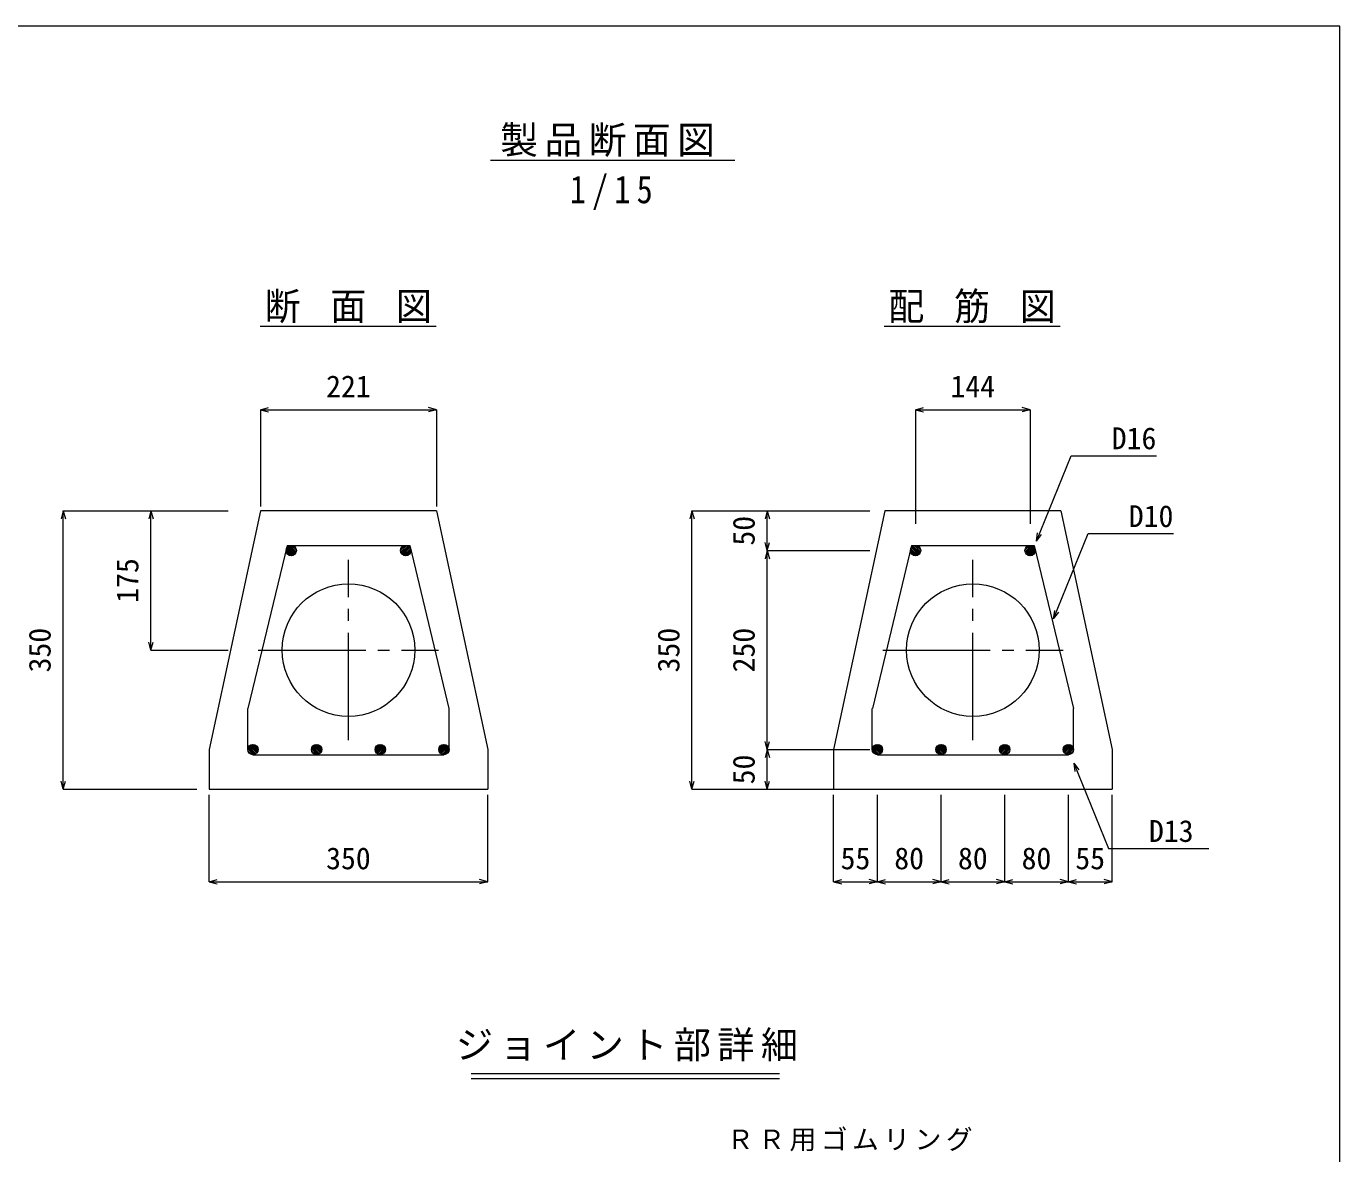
# Model space of a CAD drawing. Units: millimetres, scale not verified. Extents: x -2100 to 2100, y -1470 to 1470.
# Drawn here: x 449 to 2100, y 53 to 1470 of the extents above; entities that cross this region are included whole.
import ezdxf
from ezdxf.enums import TextEntityAlignment as Align

# ---------------------------------------------------------------- set-up
doc = ezdxf.new("R2010")
doc.units = ezdxf.units.MM
doc.header["$LTSCALE"] = 15
doc.linetypes.add('CHAIN2', pattern=[12, 9, -1, 1, -1])
for name, color, linetype, lineweight in [('0-0_図面枠', 7, 'Continuous', 18), ('0-1_ブロック', 7, 'Continuous', 18), ('0-5_ｼﾞｮｲﾝﾄ詳細図', 7, 'Continuous', 18), ('0-A', 7, 'Continuous', 18)]:
    doc.layers.add(name, color=color, linetype=linetype, lineweight=lineweight)
doc.styles.add('ＭＳ ゴシック', font='')
doc.styles.get('ＭＳ ゴシック').set_extended_font_data('MS Gothic')

msp = doc.modelspace()

# ---------------------------------------------------------------- linework, layer by layer
at = {"layer": '0-0_図面枠', "color": 4}
for p, q in [((743.56, 987.98), (753.71, 990.69)), ((964.99, 987.98), (954.85, 990.69)), ((1566.95, 987.98), (1577.09, 990.69)), ((1710.95, 987.98), (1700.8, 990.69)), ((743.56, 987.98), (964.99, 987.98)), ((743.56, 987.98), (753.71, 985.26)), ((743.56, 987.98), (743.56, 866.54)), ((964.99, 987.98), (954.85, 985.26)), ((964.99, 987.98), (964.99, 866.54)), ((1566.95, 987.98), (1710.95, 987.98)), ((1566.95, 987.98), (1577.09, 985.26)), ((1566.95, 987.98), (1566.95, 844.61)), ((1710.95, 987.98), (1700.8, 985.26)), ((1710.95, 987.98), (1710.95, 844.61)), ((495.74, 861.02), (493.02, 850.88)), ((495.74, 511.02), (495.74, 861.02)), ((495.74, 861.02), (498.46, 850.88)), ((495.74, 861.02), (663.64, 861.02)), ((606.01, 861.02), (603.29, 850.88)), ((606.01, 686.02), (606.01, 861.02)), ((606.01, 861.02), (608.72, 850.88)), ((606.01, 861.02), (702.93, 861.02)), ((1285.98, 861.02), (1283.26, 850.88)), ((1285.98, 511.02), (1285.98, 861.02)), ((1285.98, 861.02), (1288.7, 850.88)), ((1285.98, 861.02), (1380.49, 861.02)), ((1380.49, 861.02), (1377.77, 850.88)), ((1380.49, 811.02), (1380.49, 861.02)), ((1380.49, 861.02), (1383.21, 850.88)), ((1380.49, 861.02), (1509.56, 861.02)), ((1380.49, 811.02), (1377.77, 821.16)), ((1380.49, 811.02), (1377.77, 800.88)), ((1380.49, 811.02), (1383.21, 821.16)), ((1380.49, 561.02), (1380.49, 811.02)), ((1380.49, 811.02), (1383.21, 800.88)), ((1380.49, 811.02), (1509.56, 811.02)), ((606.01, 686.02), (603.29, 696.16)), ((606.01, 686.02), (608.72, 696.16)), ((606.01, 686.02), (702.93, 686.02)), ((1380.49, 561.02), (1377.77, 571.16)), ((1380.49, 561.02), (1383.21, 571.16)), ((1380.49, 561.02), (1377.77, 550.88)), ((1380.49, 511.02), (1380.49, 561.02)), ((1380.49, 561.02), (1383.21, 550.88)), ((1380.49, 561.02), (1509.56, 561.02)), ((495.74, 511.02), (493.02, 521.16)), ((495.74, 511.02), (498.46, 521.16)), ((1285.98, 511.02), (1283.26, 521.16)), ((1285.98, 511.02), (1288.7, 521.16)), ((1380.49, 511.02), (1377.77, 521.16)), ((1380.49, 511.02), (1383.21, 521.16)), ((495.74, 511.02), (663.64, 511.02)), ((679.28, 394.8), (679.28, 503.89)), ((1029.28, 394.8), (1029.28, 503.89)), ((1285.98, 511.02), (1380.49, 511.02)), ((1380.49, 511.02), (1509.56, 511.02)), ((1463.95, 394.8), (1463.95, 503.89)), ((1518.95, 394.8), (1518.95, 503.89)), ((1598.95, 394.8), (1598.95, 503.89)), ((1678.95, 394.8), (1678.95, 503.89)), ((1758.95, 394.8), (1758.95, 503.89)), ((1813.95, 394.8), (1813.95, 503.89)), ((679.28, 394.8), (689.42, 397.51)), ((1029.28, 394.8), (1019.13, 397.51)), ((1463.95, 394.8), (1474.09, 397.51)), ((1518.95, 394.8), (1508.8, 397.51)), ((1518.95, 394.8), (1529.09, 397.51)), ((1598.95, 394.8), (1588.8, 397.51)), ((1598.95, 394.8), (1609.09, 397.51)), ((1678.95, 394.8), (1668.8, 397.51)), ((1678.95, 394.8), (1689.09, 397.51)), ((1758.95, 394.8), (1748.8, 397.51)), ((1758.95, 394.8), (1769.09, 397.51)), ((1813.95, 394.8), (1803.8, 397.51)), ((679.28, 394.8), (1029.28, 394.8)), ((679.28, 394.8), (689.42, 392.08)), ((1029.28, 394.8), (1019.13, 392.08)), ((1463.95, 394.8), (1518.95, 394.8)), ((1463.95, 394.8), (1474.09, 392.08)), ((1518.95, 394.8), (1508.8, 392.08)), ((1518.95, 394.8), (1598.95, 394.8)), ((1518.95, 394.8), (1529.09, 392.08)), ((1598.95, 394.8), (1588.8, 392.08)), ((1598.95, 394.8), (1678.95, 394.8)), ((1598.95, 394.8), (1609.09, 392.08)), ((1678.95, 394.8), (1668.8, 392.08)), ((1678.95, 394.8), (1758.95, 394.8)), ((1678.95, 394.8), (1689.09, 392.08)), ((1758.95, 394.8), (1748.8, 392.08)), ((1758.95, 394.8), (1813.95, 394.8)), ((1758.95, 394.8), (1769.09, 392.08)), ((1813.95, 394.8), (1803.8, 392.08))]:
    msp.add_line(p, q, dxfattribs=at)
at = {"layer": '0-0_図面枠', "color": 3}
for p, q in [((743.56, 861.02), (679.28, 561.02)), ((964.99, 861.02), (743.56, 861.02)), ((964.99, 861.02), (1029.28, 561.02)), ((1528.23, 861.02), (1463.95, 561.02)), ((1749.66, 861.02), (1528.23, 861.02)), ((1749.66, 861.02), (1813.95, 561.02)), ((679.28, 561.02), (679.28, 511.02)), ((1029.28, 561.02), (1029.28, 511.02)), ((1463.95, 561.02), (1463.95, 511.02)), ((1813.95, 561.02), (1813.95, 511.02)), ((679.28, 511.02), (1029.28, 511.02)), ((1463.95, 511.02), (1813.95, 511.02))]:
    msp.add_line(p, q, dxfattribs=at)
at = {"layer": '0-0_図面枠', "color": 2}
for p, q in [((777.15, 817.52), (727.96, 612.54)), ((777.15, 817.52), (931.4, 817.52)), ((931.4, 817.52), (980.6, 612.54)), ((1561.82, 817.52), (1512.63, 612.54)), ((1561.82, 817.52), (1716.07, 817.52)), ((1716.07, 817.52), (1765.27, 612.54)), ((727.78, 561.02), (727.78, 612.54)), ((980.78, 561.02), (980.78, 612.54)), ((1512.45, 561.02), (1512.45, 612.54)), ((1765.45, 561.02), (1765.45, 612.54)), ((734.28, 554.52), (974.28, 554.56)), ((1518.95, 554.52), (1758.95, 554.56))]:
    msp.add_line(p, q, dxfattribs=at)
at = {"layer": '0-0_図面枠'}
for p, q in [((775.81, 811.7), (782.96, 804.56)), ((775.98, 809.42), (780.67, 804.72)), ((776.23, 813.41), (784.66, 804.97)), ((776.98, 814.78), (786.04, 805.72)), ((777.98, 815.9), (787.16, 806.72)), ((779.24, 816.76), (788.02, 807.98)), ((780.78, 817.34), (788.6, 809.52)), ((782.74, 817.5), (788.76, 811.48)), ((925.81, 817.5), (919.79, 811.48)), ((927.78, 817.34), (919.95, 809.52)), ((929.32, 816.76), (920.53, 807.98)), ((930.57, 815.9), (921.4, 806.72)), ((931.58, 814.78), (922.52, 805.72)), ((932.32, 813.41), (923.89, 804.97)), ((932.74, 811.7), (925.6, 804.56)), ((932.58, 809.42), (927.88, 804.72)), ((1560.48, 811.7), (1567.63, 804.56)), ((1560.65, 809.42), (1565.34, 804.72)), ((1560.9, 813.41), (1569.33, 804.97)), ((1561.65, 814.78), (1570.71, 805.72)), ((1562.65, 815.9), (1571.82, 806.72)), ((1563.91, 816.76), (1572.69, 807.98)), ((1565.45, 817.34), (1573.27, 809.52)), ((1567.41, 817.5), (1573.43, 811.48)), ((1710.48, 817.5), (1704.46, 811.48)), ((1712.45, 817.34), (1704.62, 809.52)), ((1713.99, 816.76), (1705.2, 807.98)), ((1715.24, 815.9), (1706.07, 806.72)), ((1716.25, 814.78), (1707.18, 805.72)), ((1716.99, 813.41), (1708.56, 804.97)), ((1717.41, 811.7), (1710.26, 804.56)), ((1717.25, 809.42), (1712.55, 804.72)), ((727.81, 561.7), (734.96, 554.56)), ((728.23, 563.41), (736.66, 554.97)), ((728.98, 564.78), (738.04, 555.72)), ((729.98, 565.9), (739.16, 556.72)), ((731.24, 566.76), (740.02, 557.98)), ((732.78, 567.34), (740.6, 559.52)), ((734.74, 567.5), (740.76, 561.48)), ((807.81, 561.7), (814.96, 554.56)), ((808.23, 563.41), (816.66, 554.97)), ((808.98, 564.78), (818.04, 555.72)), ((809.98, 565.9), (819.16, 556.72)), ((811.24, 566.76), (820.02, 557.98)), ((812.78, 567.34), (820.6, 559.52)), ((814.74, 567.5), (820.76, 561.48)), ((893.81, 567.5), (887.79, 561.48)), ((895.78, 567.34), (887.95, 559.52)), ((897.32, 566.76), (888.53, 557.98)), ((898.57, 565.9), (889.4, 556.72)), ((899.58, 564.78), (890.52, 555.72)), ((900.32, 563.41), (891.89, 554.97)), ((900.74, 561.7), (893.6, 554.56)), ((973.81, 567.5), (967.79, 561.48)), ((975.78, 567.34), (967.95, 559.52)), ((977.32, 566.76), (968.53, 557.98)), ((978.57, 565.9), (969.4, 556.72)), ((979.58, 564.78), (970.52, 555.72)), ((980.32, 563.41), (971.89, 554.97)), ((980.74, 561.7), (973.6, 554.56)), ((1512.48, 561.7), (1519.63, 554.56)), ((1512.9, 563.41), (1521.33, 554.97)), ((1513.65, 564.78), (1522.71, 555.72)), ((1514.65, 565.9), (1523.82, 556.72)), ((1515.91, 566.76), (1524.69, 557.98)), ((1517.45, 567.34), (1525.27, 559.52)), ((1519.41, 567.5), (1525.43, 561.48)), ((1592.48, 561.7), (1599.63, 554.56)), ((1592.9, 563.41), (1601.33, 554.97)), ((1593.65, 564.78), (1602.71, 555.72)), ((1594.65, 565.9), (1603.82, 556.72)), ((1595.91, 566.76), (1604.69, 557.98)), ((1597.45, 567.34), (1605.27, 559.52)), ((1599.41, 567.5), (1605.43, 561.48)), ((1678.48, 567.5), (1672.46, 561.48)), ((1680.45, 567.34), (1672.62, 559.52)), ((1681.99, 566.76), (1673.2, 557.98)), ((1683.24, 565.9), (1674.07, 556.72)), ((1684.25, 564.78), (1675.18, 555.72)), ((1684.99, 563.41), (1676.56, 554.97)), ((1685.41, 561.7), (1678.26, 554.56)), ((1758.48, 567.5), (1752.46, 561.48)), ((1760.45, 567.34), (1752.62, 559.52)), ((1761.99, 566.76), (1753.2, 557.98)), ((1763.24, 565.9), (1754.07, 556.72)), ((1764.25, 564.78), (1755.18, 555.72)), ((1764.99, 563.41), (1756.56, 554.97)), ((1765.41, 561.7), (1758.26, 554.56)), ((727.98, 559.42), (732.67, 554.72)), ((807.98, 559.42), (812.67, 554.72)), ((900.58, 559.42), (895.88, 554.72)), ((980.58, 559.42), (975.88, 554.72)), ((1512.65, 559.42), (1517.34, 554.72)), ((1592.65, 559.42), (1597.34, 554.72)), ((1685.24, 559.42), (1680.55, 554.72)), ((1765.24, 559.42), (1760.55, 554.72))]:
    msp.add_line(p, q, dxfattribs=at)
at = {"layer": '0-0_図面枠', "linetype": 'CHAIN2'}
for p, q in [((854.28, 572.72), (854.28, 799.32)), ((1638.95, 572.72), (1638.95, 799.32)), ((740.98, 686.02), (967.58, 686.02)), ((1525.65, 686.02), (1752.25, 686.02))]:
    msp.add_line(p, q, dxfattribs=at)
at = {"layer": '0-0_図面枠', "color": 5}
msp.add_lwpolyline([(2100, 1470), (-2100, 1470), (-2100, -1470), (2100, -1470)], close=True, dxfattribs=at)
at = {"layer": '0-0_図面枠', "color": 2}
for centre in [(782.28, 811.02), (926.28, 811.02), (1566.95, 811.02), (1710.95, 811.02), (734.28, 561.02), (814.28, 561.02), (894.28, 561.02), (974.28, 561.02), (1518.95, 561.02), (1598.95, 561.02), (1678.95, 561.02), (1758.95, 561.02)]:
    msp.add_circle(centre, 6.5, dxfattribs=at)
at = {"layer": '0-0_図面枠', "color": 4}
for centre in [(854.28, 686.02), (1638.95, 686.02)]:
    msp.add_circle(centre, 83.3, dxfattribs=at)
at = {"layer": '0-1_ブロック', "color": 3}
for p, q in [((1032.69, 1301.78), (1339.98, 1301.78)), ((743.38, 1092.89), (964.58, 1092.89)), ((1527.31, 1092.89), (1748.52, 1092.89))]:
    msp.add_line(p, q, dxfattribs=at)
at = {"layer": '0-5_ｼﾞｮｲﾝﾄ詳細図', "color": 4}
for p, q in [((1008.49, 153.85), (1395.91, 153.85)), ((1008.49, 147.61), (1395.91, 147.61))]:
    msp.add_line(p, q, dxfattribs=at)
at = {"layer": '0-A'}
for p, q in [((1719.04, 823.04), (1720.34, 833.46)), ((1719.04, 823.04), (1725.37, 831.42)), ((1740.47, 725.19), (1741.77, 735.61)), ((1740.47, 725.19), (1746.8, 733.56)), ((1765.76, 543.73), (1772.1, 535.36)), ((1765.76, 543.73), (1767.06, 533.31))]:
    msp.add_line(p, q, dxfattribs=at)
for points in [[(1719.04, 823.04), (1762.56, 930.19), (1869.71, 930.19)], [(1740.47, 725.19), (1784, 832.34), (1891.14, 832.34)], [(1765.76, 543.73), (1809.32, 436.6), (1935.44, 436.6)]]:
    msp.add_lwpolyline(points, dxfattribs=at)

# ---------------------------------------------------------------- texts
at = {"layer": '0-0_図面枠', "color": 4, "style": 'ＭＳ ゴシック'}
for s, p in [('221', (826.15, 995.48)), ('144', (1610.82, 995.48)), ('350', (826.15, 402.3)), ('55', (1472.7, 402.3)), ('80', (1540.2, 402.3)), ('80', (1620.2, 402.3)), ('80', (1700.2, 402.3)), ('55', (1767.7, 402.3))]:
    msp.add_text(s, height=27.49, dxfattribs=at).set_placement(p, align=Align.BOTTOM_LEFT)
for s, p in [('50', (1372.99, 817.27)), ('175', (598.51, 745.39)), ('350', (488.24, 657.89)), ('350', (1278.48, 657.89)), ('250', (1372.99, 657.89)), ('50', (1372.99, 517.27))]:
    msp.add_text(s, height=27.49, rotation=90, dxfattribs=at).set_placement(p, align=Align.BOTTOM_LEFT)
at = {"layer": '0-1_ブロック', "char_height": 34.84, "attachment_point": 7, "style": 'ＭＳ ゴシック'}
for s, insert in [('\\T1.17;製品断面図', (1044.93, 1305.53)), ('\\T1.39;\\W0.85;1/15', (1132.44, 1239.12)), ('\\T1.22;\\W0.95;断\\~面\\~図', (748.88, 1096.61)), ('\\T1.22;\\W0.95;配\\~筋\\~図', (1532.82, 1096.61))]:
    msp.add_mtext(s, dxfattribs=dict(at, insert=insert))
at = {"layer": '0-5_ｼﾞｮｲﾝﾄ詳細図', "attachment_point": 7, "style": 'ＭＳ ゴシック'}
for s, insert, char_height in [('\\T1.17;ジョイント部詳細', (989.24, 169.01), 34.31), ('\\T1.17;ＲＲ用ゴムリング', (1329.91, 55.94), 24.63)]:
    msp.add_mtext(s, dxfattribs=dict(at, insert=insert, char_height=char_height))
at = {"layer": '0-A', "color": 4, "style": 'ＭＳ ゴシック'}
for s, p in [('D16', (1813.46, 930.19)), ('D10', (1834.89, 832.34)), ('D13', (1860.22, 436.64))]:
    msp.add_text(s, height=27.49, dxfattribs=at).set_placement(p, align=Align.BOTTOM_LEFT)

doc.saveas('drawing.dxf')
